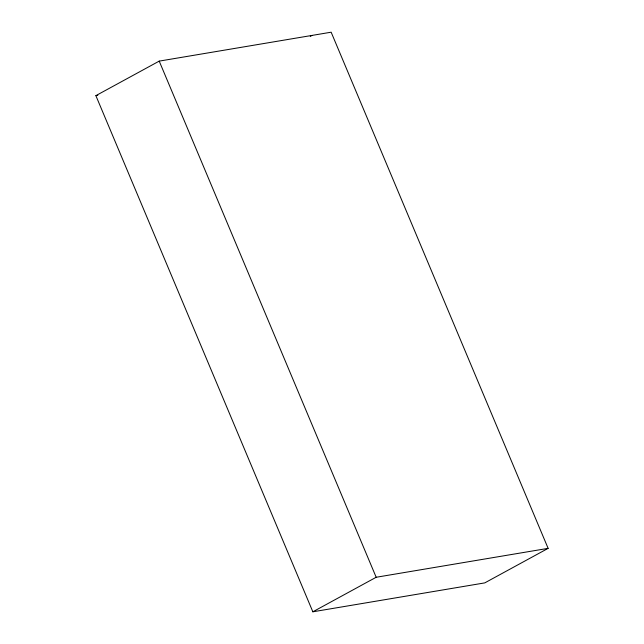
<?xml version="1.0" encoding="UTF-8"?>
<svg xmlns="http://www.w3.org/2000/svg" width="644" height="644" viewBox="0 0 644 644"><rect width="100%" height="100%" fill="white"/><g stroke="black" fill="none" stroke-linecap="round" stroke-linejoin="round"><path stroke-width="0.97" d="M95.876 95.65L159.213 61.116L331.153 32.2L548.125 548.35L484.787 582.884L312.847 611.8L95.876 95.65L97.791 95.328M310.287 36.37L312.05 35.412M312.847 611.8L376.177 577.266L548.125 548.35M159.213 61.116L376.177 577.266"/></g></svg>
